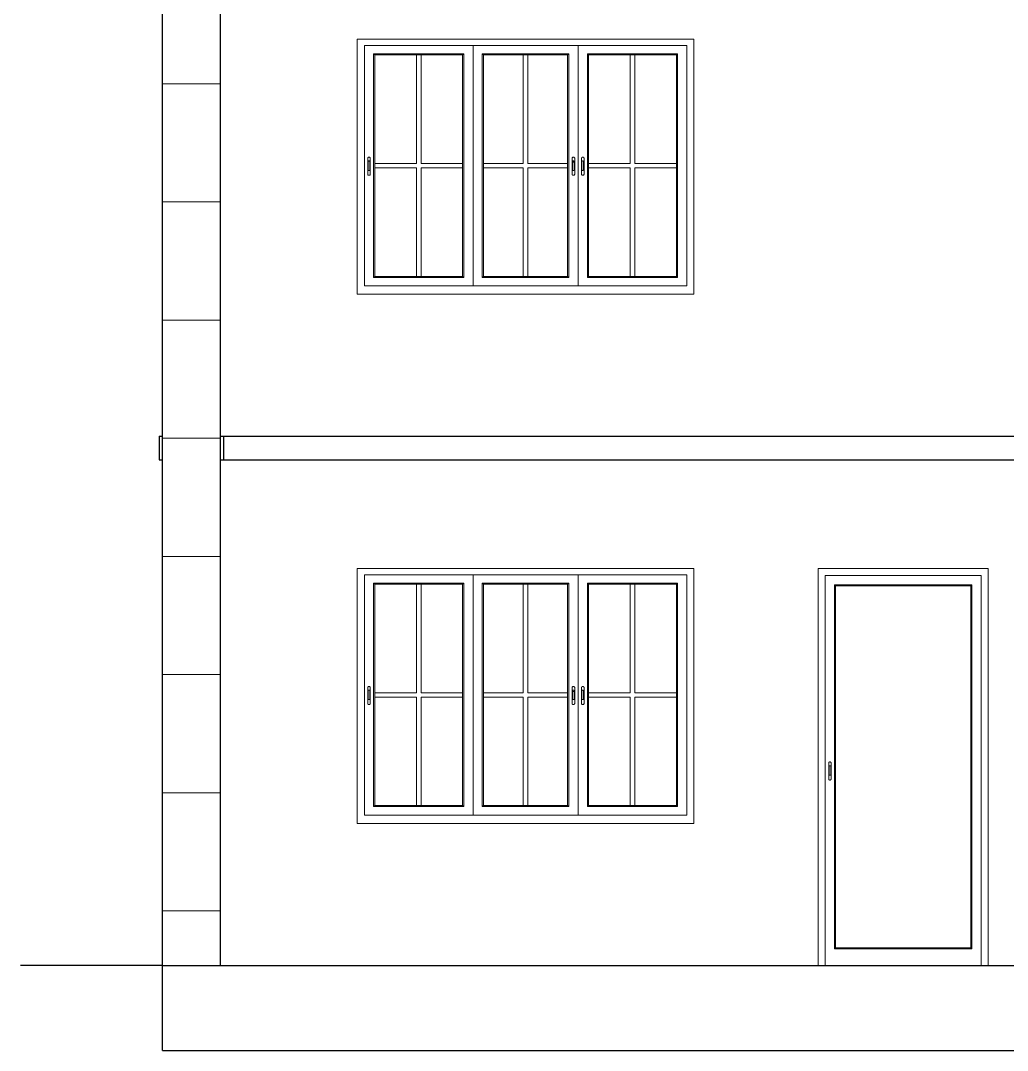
# Model space of a CAD drawing. Header units: inches. Extents: x -9985691 to 3643, y -3270716 to 4788.
# Drawn here: x -4972712.1 to -4972503.3, y -3262927.9 to -3262709.9 of the extents above; entities that cross this region are included whole.
import ezdxf

# ---------------------------------------------------------------- set-up
doc = ezdxf.new("R2010")
doc.units = ezdxf.units.IN
doc.header["$LTSCALE"] = 2
doc.header["$MEASUREMENT"] = 0
doc.linetypes.add('ACAD_ISO02W100', pattern=[15, 12, -3])
doc.layers.get('0').update_dxf_attribs({"linetype": 'CONTINUOUS'})
doc.layers.add('HATCH', color=60, linetype='ACAD_ISO02W100', lineweight=13)
doc.layers.add('window', color=4, linetype='CONTINUOUS', lineweight=13)

msp = doc.modelspace()

# ---------------------------------------------------------------- hatches: boundary and pattern name
at = {"layer": 'HATCH', "transparency": 33554661}
h = msp.add_hatch(dxfattribs=at)
h.set_pattern_fill('ANSI37', color=256, scale=200, angle=45)
h.set_pattern_definition([(90, (32733.943, 226.672), (-25, 0), []), (180, (32733.943, 226.672), (-4e-15, -25), [])])
h.paths.add_polyline_path([(-4972669.77, -3262685.85), (-4972669.77, -3262535.85), (-4972676.77, -3262535.85), (-4972676.77, -3262573.85), (-4972677.88, -3262573.85), (-4972677.88, -3262578.85), (-4972676.77, -3262578.85), (-4972676.77, -3262685.85), (-4972683.18, -3262685.85), (-4972683.18, -3262690.85), (-4972682.07, -3262690.85), (-4972682.07, -3262797.85), (-4972682.07, -3262909.85), (-4972669.77, -3262909.85), (-4972669.77, -3262797.85)])

# ---------------------------------------------------------------- linework, layer by layer
at = {"ltscale": 0.5}
for p, q in [((-4972669.77, -3262797.85), (-4972669.77, -3262685.85)), ((-4972682.07, -3262797.85), (-4972682.07, -3262690.85)), ((-4972682.74, -3262797.85), (-4972682.07, -3262797.85)), ((-4972682.74, -3262797.85), (-4972682.74, -3262802.85)), ((-4972682.07, -3262909.85), (-4972682.07, -3262797.85)), ((-4972669.77, -3262797.85), (-4972335.54, -3262797.85)), ((-4972669.77, -3262909.85), (-4972669.77, -3262797.85)), ((-4972669.1, -3262802.85), (-4972669.1, -3262797.85)), ((-4972682.74, -3262802.85), (-4972682.07, -3262802.85)), ((-4972669.77, -3262802.85), (-4972335.54, -3262802.85)), ((-4972682.07, -3262909.85), (-4972712.07, -3262909.85)), ((-4972682.07, -3262909.85), (-4972338.05, -3262909.85)), ((-4972682.07, -3262927.85), (-4972682.07, -3262909.85)), ((-4972682.07, -3262927.85), (-4972338.05, -3262927.85))]:
    msp.add_line(p, q, dxfattribs=at)
at = {"layer": 'window'}
for p, q in [((-4972640.84, -3262767.85), (-4972640.84, -3262713.85)), ((-4972569.62, -3262713.85), (-4972640.84, -3262713.85)), ((-4972639.34, -3262766.07), (-4972639.34, -3262715.18)), ((-4972571.12, -3262715.18), (-4972639.34, -3262715.18)), ((-4972616.34, -3262715.18), (-4972616.34, -3262766.07)), ((-4972594.12, -3262715.18), (-4972594.12, -3262766.07)), ((-4972571.12, -3262715.18), (-4972571.12, -3262766.07)), ((-4972569.62, -3262767.85), (-4972569.62, -3262713.85)), ((-4972637.38, -3262764.27), (-4972637.38, -3262716.98)), ((-4972637.38, -3262716.98), (-4972618.31, -3262716.98)), ((-4972637.14, -3262717.21), (-4972637.38, -3262716.98)), ((-4972637.14, -3262764.05), (-4972637.14, -3262717.21)), ((-4972618.55, -3262717.21), (-4972637.14, -3262717.21)), ((-4972628.34, -3262717.21), (-4972628.34, -3262740.18)), ((-4972627.35, -3262717.21), (-4972627.35, -3262740.18)), ((-4972618.55, -3262717.21), (-4972618.31, -3262716.98)), ((-4972618.55, -3262717.21), (-4972618.55, -3262764.05)), ((-4972618.31, -3262716.98), (-4972618.31, -3262764.27)), ((-4972596.08, -3262716.98), (-4972614.38, -3262716.98)), ((-4972614.38, -3262716.98), (-4972614.38, -3262764.27)), ((-4972614.14, -3262717.21), (-4972614.38, -3262716.98)), ((-4972614.14, -3262717.21), (-4972614.14, -3262764.05)), ((-4972614.14, -3262717.21), (-4972596.33, -3262717.21)), ((-4972605.72, -3262717.21), (-4972605.72, -3262740.18)), ((-4972604.74, -3262717.21), (-4972604.74, -3262740.18)), ((-4972596.33, -3262717.21), (-4972596.08, -3262716.98)), ((-4972596.33, -3262764.05), (-4972596.33, -3262717.21)), ((-4972596.08, -3262764.27), (-4972596.08, -3262716.98)), ((-4972592.15, -3262764.27), (-4972592.15, -3262716.98)), ((-4972592.15, -3262716.98), (-4972573.08, -3262716.98)), ((-4972591.91, -3262717.21), (-4972592.15, -3262716.98)), ((-4972591.91, -3262764.05), (-4972591.91, -3262717.21)), ((-4972573.33, -3262717.21), (-4972591.91, -3262717.21)), ((-4972583.11, -3262717.21), (-4972583.11, -3262740.18)), ((-4972582.13, -3262717.21), (-4972582.13, -3262740.18)), ((-4972573.33, -3262717.21), (-4972573.08, -3262716.98)), ((-4972573.33, -3262717.21), (-4972573.33, -3262764.05)), ((-4972573.08, -3262716.98), (-4972573.08, -3262764.27)), ((-4972638.62, -3262739.03), (-4972638.61, -3262738.99)), ((-4972638.62, -3262739.06), (-4972638.61, -3262738.99)), ((-4972638.62, -3262739.06), (-4972638.62, -3262739.03)), ((-4972638.62, -3262742.45), (-4972638.62, -3262739.06)), ((-4972638.61, -3262738.99), (-4972638.59, -3262738.96)), ((-4972638.59, -3262738.96), (-4972638.57, -3262738.93)), ((-4972638.54, -3262738.9), (-4972638.57, -3262738.93)), ((-4972638.51, -3262738.88), (-4972638.54, -3262738.9)), ((-4972638.51, -3262738.88), (-4972638.47, -3262738.86)), ((-4972638.43, -3262738.85), (-4972638.47, -3262738.86)), ((-4972638.39, -3262738.84), (-4972638.43, -3262738.85)), ((-4972638.41, -3262739.64), (-4972638.43, -3262739.65)), ((-4972638.38, -3262739.63), (-4972638.41, -3262739.64)), ((-4972638.35, -3262738.84), (-4972638.39, -3262738.84)), ((-4972638.35, -3262739.63), (-4972638.38, -3262739.63)), ((-4972638.31, -3262738.84), (-4972638.35, -3262738.84)), ((-4972638.32, -3262739.63), (-4972638.35, -3262739.63)), ((-4972638.29, -3262739.64), (-4972638.32, -3262739.63)), ((-4972638.31, -3262738.84), (-4972638.27, -3262738.85)), ((-4972638.27, -3262739.65), (-4972638.29, -3262739.64)), ((-4972638.27, -3262738.85), (-4972638.23, -3262738.86)), ((-4972638.23, -3262738.86), (-4972638.19, -3262738.88)), ((-4972638.19, -3262738.88), (-4972638.16, -3262738.9)), ((-4972638.16, -3262738.9), (-4972638.13, -3262738.93)), ((-4972638.11, -3262738.96), (-4972638.13, -3262738.93)), ((-4972638.09, -3262738.99), (-4972638.11, -3262738.96)), ((-4972638.08, -3262739.03), (-4972638.09, -3262738.99)), ((-4972638.08, -3262739.03), (-4972638.08, -3262739.06)), ((-4972638.08, -3262739.06), (-4972638.08, -3262742.45)), ((-4972595.37, -3262738.99), (-4972595.38, -3262739.03)), ((-4972595.38, -3262739.03), (-4972595.38, -3262739.06)), ((-4972595.38, -3262739.06), (-4972595.38, -3262742.45)), ((-4972595.35, -3262738.96), (-4972595.37, -3262738.99)), ((-4972595.33, -3262738.93), (-4972595.35, -3262738.96)), ((-4972595.3, -3262738.9), (-4972595.33, -3262738.93)), ((-4972595.27, -3262738.88), (-4972595.3, -3262738.9)), ((-4972595.24, -3262738.86), (-4972595.27, -3262738.88)), ((-4972595.2, -3262738.85), (-4972595.24, -3262738.86)), ((-4972595.16, -3262738.84), (-4972595.2, -3262738.85)), ((-4972595.2, -3262739.65), (-4972595.17, -3262739.64)), ((-4972595.17, -3262739.64), (-4972595.14, -3262739.63)), ((-4972595.11, -3262738.84), (-4972595.16, -3262738.84)), ((-4972595.14, -3262739.63), (-4972595.11, -3262739.63)), ((-4972595.07, -3262738.84), (-4972595.11, -3262738.84)), ((-4972595.11, -3262739.63), (-4972595.09, -3262739.63)), ((-4972595.09, -3262739.63), (-4972595.06, -3262739.64)), ((-4972595.03, -3262738.85), (-4972595.07, -3262738.84)), ((-4972595.06, -3262739.64), (-4972595.03, -3262739.65)), ((-4972594.99, -3262738.86), (-4972595.03, -3262738.85)), ((-4972594.95, -3262738.88), (-4972594.99, -3262738.86)), ((-4972594.92, -3262738.9), (-4972594.95, -3262738.88)), ((-4972594.9, -3262738.93), (-4972594.92, -3262738.9)), ((-4972594.87, -3262738.96), (-4972594.9, -3262738.93)), ((-4972594.86, -3262738.99), (-4972594.87, -3262738.96)), ((-4972594.85, -3262739.03), (-4972594.86, -3262738.99)), ((-4972594.84, -3262739.06), (-4972594.86, -3262738.99)), ((-4972594.84, -3262739.06), (-4972594.85, -3262739.03)), ((-4972594.84, -3262742.45), (-4972594.84, -3262739.06)), ((-4972593.39, -3262739.03), (-4972593.38, -3262738.99)), ((-4972593.39, -3262739.06), (-4972593.38, -3262738.99)), ((-4972593.39, -3262739.06), (-4972593.39, -3262739.03)), ((-4972593.39, -3262742.45), (-4972593.39, -3262739.06)), ((-4972593.38, -3262738.99), (-4972593.36, -3262738.96)), ((-4972593.36, -3262738.96), (-4972593.34, -3262738.93)), ((-4972593.31, -3262738.9), (-4972593.34, -3262738.93)), ((-4972593.28, -3262738.88), (-4972593.31, -3262738.9)), ((-4972593.28, -3262738.88), (-4972593.25, -3262738.86)), ((-4972593.21, -3262738.85), (-4972593.25, -3262738.86)), ((-4972593.16, -3262738.84), (-4972593.21, -3262738.85)), ((-4972593.18, -3262739.64), (-4972593.2, -3262739.65)), ((-4972593.15, -3262739.63), (-4972593.18, -3262739.64)), ((-4972593.12, -3262738.84), (-4972593.16, -3262738.84)), ((-4972593.12, -3262739.63), (-4972593.15, -3262739.63)), ((-4972593.08, -3262738.84), (-4972593.12, -3262738.84)), ((-4972593.09, -3262739.63), (-4972593.12, -3262739.63)), ((-4972593.07, -3262739.64), (-4972593.09, -3262739.63)), ((-4972593.08, -3262738.84), (-4972593.04, -3262738.85)), ((-4972593.04, -3262739.65), (-4972593.07, -3262739.64)), ((-4972593.04, -3262738.85), (-4972593, -3262738.86)), ((-4972593, -3262738.86), (-4972592.96, -3262738.88)), ((-4972592.96, -3262738.88), (-4972592.93, -3262738.9)), ((-4972592.93, -3262738.9), (-4972592.9, -3262738.93)), ((-4972592.88, -3262738.96), (-4972592.9, -3262738.93)), ((-4972592.87, -3262738.99), (-4972592.88, -3262738.96)), ((-4972592.86, -3262739.03), (-4972592.87, -3262738.99)), ((-4972592.86, -3262739.03), (-4972592.85, -3262739.06)), ((-4972592.85, -3262739.06), (-4972592.85, -3262742.45)), ((-4972638.52, -3262739.73), (-4972638.53, -3262739.76)), ((-4972638.53, -3262739.76), (-4972638.53, -3262739.78)), ((-4972638.53, -3262739.78), (-4972638.53, -3262741.49)), ((-4972638.53, -3262741.51), (-4972638.53, -3262741.49)), ((-4972638.52, -3262741.53), (-4972638.53, -3262741.51)), ((-4972638.51, -3262739.71), (-4972638.52, -3262739.73)), ((-4972638.51, -3262741.55), (-4972638.52, -3262741.53)), ((-4972638.5, -3262739.69), (-4972638.51, -3262739.71)), ((-4972638.5, -3262741.57), (-4972638.51, -3262741.55)), ((-4972638.48, -3262739.67), (-4972638.5, -3262739.69)), ((-4972638.48, -3262741.59), (-4972638.5, -3262741.57)), ((-4972638.46, -3262739.66), (-4972638.48, -3262739.67)), ((-4972638.46, -3262741.61), (-4972638.48, -3262741.59)), ((-4972638.43, -3262739.65), (-4972638.46, -3262739.66)), ((-4972638.43, -3262741.62), (-4972638.46, -3262741.61)), ((-4972638.41, -3262741.63), (-4972638.43, -3262741.62)), ((-4972638.38, -3262741.63), (-4972638.41, -3262741.63)), ((-4972638.35, -3262741.63), (-4972638.38, -3262741.63)), ((-4972638.32, -3262741.63), (-4972638.35, -3262741.63)), ((-4972638.29, -3262741.63), (-4972638.32, -3262741.63)), ((-4972638.27, -3262741.62), (-4972638.29, -3262741.63)), ((-4972638.24, -3262739.66), (-4972638.27, -3262739.65)), ((-4972638.24, -3262741.61), (-4972638.27, -3262741.62)), ((-4972638.22, -3262739.67), (-4972638.24, -3262739.66)), ((-4972638.22, -3262741.59), (-4972638.24, -3262741.61)), ((-4972638.2, -3262739.69), (-4972638.22, -3262739.67)), ((-4972638.2, -3262741.57), (-4972638.22, -3262741.59)), ((-4972638.19, -3262739.71), (-4972638.2, -3262739.69)), ((-4972638.19, -3262741.55), (-4972638.2, -3262741.57)), ((-4972638.18, -3262739.73), (-4972638.19, -3262739.71)), ((-4972638.18, -3262741.53), (-4972638.19, -3262741.55)), ((-4972638.17, -3262739.76), (-4972638.18, -3262739.73)), ((-4972638.17, -3262741.51), (-4972638.18, -3262741.53)), ((-4972638.17, -3262739.78), (-4972638.17, -3262739.76)), ((-4972638.17, -3262741.49), (-4972638.17, -3262739.78)), ((-4972638.17, -3262741.49), (-4972638.17, -3262741.51)), ((-4972637.14, -3262740.18), (-4972628.34, -3262740.18)), ((-4972637.14, -3262741.08), (-4972628.34, -3262741.08)), ((-4972628.34, -3262741.08), (-4972628.34, -3262764.05)), ((-4972627.35, -3262740.18), (-4972618.55, -3262740.18)), ((-4972627.35, -3262741.08), (-4972618.55, -3262741.08)), ((-4972627.35, -3262741.08), (-4972627.35, -3262764.05)), ((-4972605.72, -3262740.18), (-4972614.14, -3262740.18)), ((-4972605.72, -3262741.08), (-4972614.14, -3262741.08)), ((-4972605.72, -3262741.08), (-4972605.72, -3262764.05)), ((-4972596.33, -3262740.18), (-4972604.74, -3262740.18)), ((-4972604.74, -3262741.08), (-4972604.74, -3262764.05)), ((-4972596.33, -3262741.08), (-4972604.74, -3262741.08)), ((-4972595.3, -3262739.78), (-4972595.29, -3262739.76)), ((-4972595.3, -3262740.03), (-4972595.3, -3262739.78)), ((-4972595.3, -3262740.03), (-4972595.29, -3262740)), ((-4972595.3, -3262741.49), (-4972595.3, -3262740.03)), ((-4972595.3, -3262741.49), (-4972595.29, -3262741.51)), ((-4972595.29, -3262739.73), (-4972595.28, -3262739.71)), ((-4972595.29, -3262739.76), (-4972595.29, -3262739.73)), ((-4972595.29, -3262739.98), (-4972595.28, -3262739.96)), ((-4972595.29, -3262740), (-4972595.29, -3262739.98)), ((-4972595.29, -3262741.51), (-4972595.29, -3262741.53)), ((-4972595.29, -3262741.53), (-4972595.28, -3262741.55)), ((-4972595.28, -3262739.71), (-4972595.26, -3262739.69)), ((-4972595.28, -3262739.96), (-4972595.26, -3262739.94)), ((-4972595.28, -3262741.55), (-4972595.26, -3262741.57)), ((-4972595.26, -3262739.69), (-4972595.24, -3262739.67)), ((-4972595.26, -3262739.94), (-4972595.24, -3262739.92)), ((-4972595.26, -3262741.57), (-4972595.24, -3262741.59)), ((-4972595.24, -3262739.67), (-4972595.22, -3262739.66)), ((-4972595.24, -3262739.92), (-4972595.22, -3262739.91)), ((-4972595.24, -3262741.59), (-4972595.22, -3262741.61)), ((-4972595.22, -3262739.66), (-4972595.2, -3262739.65)), ((-4972595.22, -3262739.91), (-4972595.2, -3262739.9)), ((-4972595.22, -3262741.61), (-4972595.2, -3262741.62)), ((-4972595.2, -3262739.9), (-4972595.17, -3262739.89)), ((-4972595.2, -3262741.62), (-4972595.17, -3262741.63)), ((-4972595.17, -3262739.89), (-4972595.14, -3262739.88)), ((-4972595.17, -3262741.63), (-4972595.14, -3262741.63)), ((-4972595.14, -3262739.88), (-4972595.11, -3262739.88)), ((-4972595.14, -3262741.63), (-4972595.11, -3262741.63)), ((-4972595.11, -3262739.88), (-4972595.09, -3262739.88)), ((-4972595.11, -3262741.63), (-4972595.09, -3262741.63)), ((-4972595.09, -3262739.88), (-4972595.06, -3262739.89)), ((-4972595.09, -3262741.63), (-4972595.06, -3262741.63)), ((-4972595.06, -3262739.89), (-4972595.03, -3262739.9)), ((-4972595.06, -3262741.63), (-4972595.03, -3262741.62)), ((-4972595.03, -3262739.65), (-4972595.01, -3262739.66)), ((-4972595.03, -3262739.9), (-4972595.01, -3262739.91)), ((-4972595.03, -3262741.62), (-4972595.01, -3262741.61)), ((-4972595.01, -3262739.66), (-4972594.99, -3262739.67)), ((-4972595.01, -3262739.91), (-4972594.99, -3262739.92)), ((-4972595.01, -3262741.61), (-4972594.99, -3262741.59)), ((-4972594.99, -3262739.67), (-4972594.97, -3262739.69)), ((-4972594.99, -3262739.92), (-4972594.97, -3262739.94)), ((-4972594.99, -3262741.59), (-4972594.97, -3262741.57)), ((-4972594.97, -3262739.69), (-4972594.95, -3262739.71)), ((-4972594.97, -3262739.94), (-4972594.95, -3262739.96)), ((-4972594.97, -3262741.57), (-4972594.95, -3262741.55)), ((-4972594.95, -3262739.71), (-4972594.94, -3262739.73)), ((-4972594.95, -3262739.96), (-4972594.94, -3262739.98)), ((-4972594.95, -3262741.55), (-4972594.94, -3262741.53)), ((-4972594.94, -3262739.73), (-4972594.93, -3262739.76)), ((-4972594.94, -3262739.98), (-4972594.93, -3262740)), ((-4972594.94, -3262741.53), (-4972594.93, -3262741.51)), ((-4972594.93, -3262739.76), (-4972594.93, -3262739.78)), ((-4972594.93, -3262741.49), (-4972594.93, -3262739.78)), ((-4972594.93, -3262740), (-4972594.93, -3262740.03)), ((-4972594.93, -3262741.51), (-4972594.93, -3262741.49)), ((-4972593.28, -3262739.71), (-4972593.3, -3262739.73)), ((-4972593.3, -3262739.73), (-4972593.3, -3262739.76)), ((-4972593.3, -3262739.76), (-4972593.3, -3262739.78)), ((-4972593.3, -3262739.78), (-4972593.3, -3262741.49)), ((-4972593.3, -3262741.51), (-4972593.3, -3262741.49)), ((-4972593.3, -3262741.53), (-4972593.3, -3262741.51)), ((-4972593.28, -3262741.55), (-4972593.3, -3262741.53)), ((-4972593.27, -3262739.69), (-4972593.28, -3262739.71)), ((-4972593.27, -3262741.57), (-4972593.28, -3262741.55)), ((-4972593.25, -3262739.67), (-4972593.27, -3262739.69)), ((-4972593.25, -3262741.59), (-4972593.27, -3262741.57)), ((-4972593.23, -3262739.66), (-4972593.25, -3262739.67)), ((-4972593.23, -3262741.61), (-4972593.25, -3262741.59)), ((-4972593.2, -3262739.65), (-4972593.23, -3262739.66)), ((-4972593.2, -3262741.62), (-4972593.23, -3262741.61)), ((-4972593.18, -3262741.63), (-4972593.2, -3262741.62)), ((-4972593.15, -3262741.63), (-4972593.18, -3262741.63)), ((-4972593.12, -3262741.63), (-4972593.15, -3262741.63)), ((-4972593.09, -3262741.63), (-4972593.12, -3262741.63)), ((-4972593.07, -3262741.63), (-4972593.09, -3262741.63)), ((-4972593.04, -3262741.62), (-4972593.07, -3262741.63)), ((-4972593.02, -3262739.66), (-4972593.04, -3262739.65)), ((-4972593.02, -3262741.61), (-4972593.04, -3262741.62)), ((-4972592.99, -3262739.67), (-4972593.02, -3262739.66)), ((-4972592.99, -3262741.59), (-4972593.02, -3262741.61)), ((-4972592.98, -3262739.69), (-4972592.99, -3262739.67)), ((-4972592.98, -3262741.57), (-4972592.99, -3262741.59)), ((-4972592.96, -3262739.71), (-4972592.98, -3262739.69)), ((-4972592.96, -3262741.55), (-4972592.98, -3262741.57)), ((-4972592.95, -3262739.73), (-4972592.96, -3262739.71)), ((-4972592.95, -3262741.53), (-4972592.96, -3262741.55)), ((-4972592.94, -3262739.76), (-4972592.95, -3262739.73)), ((-4972592.94, -3262741.51), (-4972592.95, -3262741.53)), ((-4972592.94, -3262739.78), (-4972592.94, -3262739.76)), ((-4972592.94, -3262741.49), (-4972592.94, -3262739.78)), ((-4972592.94, -3262741.49), (-4972592.94, -3262741.51)), ((-4972591.91, -3262740.18), (-4972583.11, -3262740.18)), ((-4972591.91, -3262741.08), (-4972583.11, -3262741.08)), ((-4972583.11, -3262741.08), (-4972583.11, -3262764.05)), ((-4972582.13, -3262740.18), (-4972573.33, -3262740.18)), ((-4972582.13, -3262741.08), (-4972573.33, -3262741.08)), ((-4972582.13, -3262741.08), (-4972582.13, -3262764.05)), ((-4972638.62, -3262742.49), (-4972638.62, -3262742.45)), ((-4972638.61, -3262742.52), (-4972638.62, -3262742.49)), ((-4972638.61, -3262742.52), (-4972638.59, -3262742.55)), ((-4972638.59, -3262742.55), (-4972638.57, -3262742.58)), ((-4972638.57, -3262742.58), (-4972638.54, -3262742.61)), ((-4972638.51, -3262742.63), (-4972638.54, -3262742.61)), ((-4972638.47, -3262742.65), (-4972638.51, -3262742.63)), ((-4972638.47, -3262742.65), (-4972638.43, -3262742.66)), ((-4972638.39, -3262742.67), (-4972638.43, -3262742.66)), ((-4972638.35, -3262742.67), (-4972638.39, -3262742.67)), ((-4972638.35, -3262742.67), (-4972638.31, -3262742.67)), ((-4972638.31, -3262742.67), (-4972638.27, -3262742.66)), ((-4972638.23, -3262742.65), (-4972638.27, -3262742.66)), ((-4972638.19, -3262742.63), (-4972638.23, -3262742.65)), ((-4972638.19, -3262742.63), (-4972638.16, -3262742.61)), ((-4972638.16, -3262742.61), (-4972638.13, -3262742.58)), ((-4972638.13, -3262742.58), (-4972638.11, -3262742.55)), ((-4972638.09, -3262742.52), (-4972638.11, -3262742.55)), ((-4972638.08, -3262742.45), (-4972638.09, -3262742.52)), ((-4972638.08, -3262742.49), (-4972638.09, -3262742.52)), ((-4972638.08, -3262742.49), (-4972638.08, -3262742.45)), ((-4972595.38, -3262742.49), (-4972595.38, -3262742.45)), ((-4972595.38, -3262742.45), (-4972595.37, -3262742.52)), ((-4972595.38, -3262742.49), (-4972595.37, -3262742.52)), ((-4972595.37, -3262742.52), (-4972595.35, -3262742.55)), ((-4972595.35, -3262742.55), (-4972595.33, -3262742.58)), ((-4972595.33, -3262742.58), (-4972595.3, -3262742.61)), ((-4972595.3, -3262742.61), (-4972595.27, -3262742.63)), ((-4972595.27, -3262742.63), (-4972595.24, -3262742.65)), ((-4972595.24, -3262742.65), (-4972595.2, -3262742.66)), ((-4972595.2, -3262742.66), (-4972595.16, -3262742.67)), ((-4972595.16, -3262742.67), (-4972595.11, -3262742.67)), ((-4972595.11, -3262742.67), (-4972595.07, -3262742.67)), ((-4972595.07, -3262742.67), (-4972595.03, -3262742.66)), ((-4972595.03, -3262742.66), (-4972594.99, -3262742.65)), ((-4972594.99, -3262742.65), (-4972594.95, -3262742.63)), ((-4972594.95, -3262742.63), (-4972594.92, -3262742.61)), ((-4972594.92, -3262742.61), (-4972594.9, -3262742.58)), ((-4972594.9, -3262742.58), (-4972594.87, -3262742.55)), ((-4972594.87, -3262742.55), (-4972594.86, -3262742.52)), ((-4972594.86, -3262742.52), (-4972594.85, -3262742.49)), ((-4972594.85, -3262742.49), (-4972594.84, -3262742.45)), ((-4972593.39, -3262742.49), (-4972593.39, -3262742.45)), ((-4972593.38, -3262742.52), (-4972593.39, -3262742.49)), ((-4972593.38, -3262742.52), (-4972593.36, -3262742.55)), ((-4972593.36, -3262742.55), (-4972593.34, -3262742.58)), ((-4972593.34, -3262742.58), (-4972593.31, -3262742.61)), ((-4972593.28, -3262742.63), (-4972593.31, -3262742.61)), ((-4972593.25, -3262742.65), (-4972593.28, -3262742.63)), ((-4972593.25, -3262742.65), (-4972593.21, -3262742.66)), ((-4972593.16, -3262742.67), (-4972593.21, -3262742.66)), ((-4972593.12, -3262742.67), (-4972593.16, -3262742.67)), ((-4972593.12, -3262742.67), (-4972593.08, -3262742.67)), ((-4972593.08, -3262742.67), (-4972593.04, -3262742.66)), ((-4972593, -3262742.65), (-4972593.04, -3262742.66)), ((-4972592.96, -3262742.63), (-4972593, -3262742.65)), ((-4972592.96, -3262742.63), (-4972592.93, -3262742.61)), ((-4972592.93, -3262742.61), (-4972592.9, -3262742.58)), ((-4972592.9, -3262742.58), (-4972592.88, -3262742.55)), ((-4972592.87, -3262742.52), (-4972592.88, -3262742.55)), ((-4972592.85, -3262742.45), (-4972592.87, -3262742.52)), ((-4972592.86, -3262742.49), (-4972592.87, -3262742.52)), ((-4972592.86, -3262742.49), (-4972592.85, -3262742.45)), ((-4972637.38, -3262764.27), (-4972637.14, -3262764.05)), ((-4972618.31, -3262764.27), (-4972637.38, -3262764.27)), ((-4972618.55, -3262764.05), (-4972637.14, -3262764.05)), ((-4972618.55, -3262764.05), (-4972618.31, -3262764.27)), ((-4972614.14, -3262764.05), (-4972614.38, -3262764.27)), ((-4972614.38, -3262764.27), (-4972596.08, -3262764.27)), ((-4972614.14, -3262764.05), (-4972596.33, -3262764.05)), ((-4972596.08, -3262764.27), (-4972596.33, -3262764.05)), ((-4972592.15, -3262764.27), (-4972591.91, -3262764.05)), ((-4972573.08, -3262764.27), (-4972592.15, -3262764.27)), ((-4972573.33, -3262764.05), (-4972591.91, -3262764.05)), ((-4972573.33, -3262764.05), (-4972573.08, -3262764.27)), ((-4972569.62, -3262767.85), (-4972640.84, -3262767.85)), ((-4972639.34, -3262766.07), (-4972616.34, -3262766.07)), ((-4972594.12, -3262766.07), (-4972616.34, -3262766.07)), ((-4972594.12, -3262766.07), (-4972571.12, -3262766.07)), ((-4972640.84, -3262879.85), (-4972640.84, -3262825.85)), ((-4972569.62, -3262825.85), (-4972640.84, -3262825.85)), ((-4972569.62, -3262879.85), (-4972569.62, -3262825.85)), ((-4972639.34, -3262878.07), (-4972639.34, -3262827.18)), ((-4972571.12, -3262827.18), (-4972639.34, -3262827.18)), ((-4972637.38, -3262876.27), (-4972637.38, -3262828.98)), ((-4972637.38, -3262828.98), (-4972618.31, -3262828.98)), ((-4972637.14, -3262829.21), (-4972637.38, -3262828.98)), ((-4972618.55, -3262829.21), (-4972618.31, -3262828.98)), ((-4972618.31, -3262828.98), (-4972618.31, -3262876.27)), ((-4972616.34, -3262827.18), (-4972616.34, -3262878.07)), ((-4972596.08, -3262828.98), (-4972614.38, -3262828.98)), ((-4972614.38, -3262828.98), (-4972614.38, -3262876.27)), ((-4972614.14, -3262829.21), (-4972614.38, -3262828.98)), ((-4972596.33, -3262829.21), (-4972596.08, -3262828.98)), ((-4972596.08, -3262876.27), (-4972596.08, -3262828.98)), ((-4972594.12, -3262827.18), (-4972594.12, -3262878.07)), ((-4972592.15, -3262876.27), (-4972592.15, -3262828.98)), ((-4972592.15, -3262828.98), (-4972573.08, -3262828.98)), ((-4972591.91, -3262829.21), (-4972592.15, -3262828.98)), ((-4972573.33, -3262829.21), (-4972573.08, -3262828.98)), ((-4972573.08, -3262828.98), (-4972573.08, -3262876.27)), ((-4972571.12, -3262827.18), (-4972571.12, -3262878.07)), ((-4972637.14, -3262876.05), (-4972637.14, -3262829.21)), ((-4972618.55, -3262829.21), (-4972637.14, -3262829.21)), ((-4972628.34, -3262829.21), (-4972628.34, -3262852.18)), ((-4972627.35, -3262829.21), (-4972627.35, -3262852.18)), ((-4972618.55, -3262829.21), (-4972618.55, -3262876.05)), ((-4972614.14, -3262829.21), (-4972614.14, -3262876.05)), ((-4972614.14, -3262829.21), (-4972596.33, -3262829.21)), ((-4972605.72, -3262829.21), (-4972605.72, -3262852.18)), ((-4972604.74, -3262829.21), (-4972604.74, -3262852.18)), ((-4972596.33, -3262876.05), (-4972596.33, -3262829.21)), ((-4972591.91, -3262876.05), (-4972591.91, -3262829.21)), ((-4972573.33, -3262829.21), (-4972591.91, -3262829.21)), ((-4972583.11, -3262829.21), (-4972583.11, -3262852.18)), ((-4972582.13, -3262829.21), (-4972582.13, -3262852.18)), ((-4972573.33, -3262829.21), (-4972573.33, -3262876.05)), ((-4972539.64, -3262829.54), (-4972539.86, -3262829.31)), ((-4972511.02, -3262829.54), (-4972510.79, -3262829.31)), ((-4972638.62, -3262851.03), (-4972638.61, -3262850.99)), ((-4972638.62, -3262851.06), (-4972638.61, -3262850.99)), ((-4972638.62, -3262851.06), (-4972638.62, -3262851.03)), ((-4972638.62, -3262854.45), (-4972638.62, -3262851.06)), ((-4972638.61, -3262850.99), (-4972638.59, -3262850.96)), ((-4972638.59, -3262850.96), (-4972638.57, -3262850.93)), ((-4972638.54, -3262850.9), (-4972638.57, -3262850.93)), ((-4972638.51, -3262850.88), (-4972638.54, -3262850.9)), ((-4972638.52, -3262851.73), (-4972638.53, -3262851.76)), ((-4972638.53, -3262851.76), (-4972638.53, -3262851.78)), ((-4972638.53, -3262851.78), (-4972638.53, -3262853.49)), ((-4972638.51, -3262851.71), (-4972638.52, -3262851.73)), ((-4972638.51, -3262850.88), (-4972638.47, -3262850.86)), ((-4972638.5, -3262851.69), (-4972638.51, -3262851.71)), ((-4972638.48, -3262851.67), (-4972638.5, -3262851.69)), ((-4972638.46, -3262851.66), (-4972638.48, -3262851.67)), ((-4972638.43, -3262850.85), (-4972638.47, -3262850.86)), ((-4972638.43, -3262851.65), (-4972638.46, -3262851.66)), ((-4972638.39, -3262850.84), (-4972638.43, -3262850.85)), ((-4972638.41, -3262851.64), (-4972638.43, -3262851.65)), ((-4972638.38, -3262851.63), (-4972638.41, -3262851.64)), ((-4972638.35, -3262850.84), (-4972638.39, -3262850.84)), ((-4972638.35, -3262851.63), (-4972638.38, -3262851.63)), ((-4972638.31, -3262850.84), (-4972638.35, -3262850.84)), ((-4972638.32, -3262851.63), (-4972638.35, -3262851.63)), ((-4972638.29, -3262851.64), (-4972638.32, -3262851.63)), ((-4972638.31, -3262850.84), (-4972638.27, -3262850.85)), ((-4972638.27, -3262851.65), (-4972638.29, -3262851.64)), ((-4972638.27, -3262850.85), (-4972638.23, -3262850.86)), ((-4972638.24, -3262851.66), (-4972638.27, -3262851.65)), ((-4972638.22, -3262851.67), (-4972638.24, -3262851.66)), ((-4972638.23, -3262850.86), (-4972638.19, -3262850.88)), ((-4972638.2, -3262851.69), (-4972638.22, -3262851.67)), ((-4972638.19, -3262851.71), (-4972638.2, -3262851.69)), ((-4972638.19, -3262850.88), (-4972638.16, -3262850.9)), ((-4972638.18, -3262851.73), (-4972638.19, -3262851.71)), ((-4972638.17, -3262851.76), (-4972638.18, -3262851.73)), ((-4972638.17, -3262851.78), (-4972638.17, -3262851.76)), ((-4972638.17, -3262853.49), (-4972638.17, -3262851.78)), ((-4972638.16, -3262850.9), (-4972638.13, -3262850.93)), ((-4972638.11, -3262850.96), (-4972638.13, -3262850.93)), ((-4972638.09, -3262850.99), (-4972638.11, -3262850.96)), ((-4972638.08, -3262851.03), (-4972638.09, -3262850.99)), ((-4972638.08, -3262851.03), (-4972638.08, -3262851.06)), ((-4972638.08, -3262851.06), (-4972638.08, -3262854.45)), ((-4972637.14, -3262852.18), (-4972628.34, -3262852.18)), ((-4972627.35, -3262852.18), (-4972618.55, -3262852.18)), ((-4972605.72, -3262852.18), (-4972614.14, -3262852.18)), ((-4972596.33, -3262852.18), (-4972604.74, -3262852.18)), ((-4972595.37, -3262850.99), (-4972595.38, -3262851.03)), ((-4972595.38, -3262851.03), (-4972595.38, -3262851.06)), ((-4972595.38, -3262851.06), (-4972595.38, -3262854.45)), ((-4972595.35, -3262850.96), (-4972595.37, -3262850.99)), ((-4972595.33, -3262850.93), (-4972595.35, -3262850.96)), ((-4972595.3, -3262850.9), (-4972595.33, -3262850.93)), ((-4972595.27, -3262850.88), (-4972595.3, -3262850.9)), ((-4972595.3, -3262851.78), (-4972595.29, -3262851.76)), ((-4972595.3, -3262852.03), (-4972595.3, -3262851.78)), ((-4972595.3, -3262852.03), (-4972595.29, -3262852)), ((-4972595.3, -3262853.49), (-4972595.3, -3262852.03)), ((-4972595.29, -3262851.73), (-4972595.28, -3262851.71)), ((-4972595.29, -3262851.76), (-4972595.29, -3262851.73)), ((-4972595.29, -3262851.98), (-4972595.28, -3262851.96)), ((-4972595.29, -3262852), (-4972595.29, -3262851.98)), ((-4972595.28, -3262851.71), (-4972595.26, -3262851.69)), ((-4972595.28, -3262851.96), (-4972595.26, -3262851.94)), ((-4972595.24, -3262850.86), (-4972595.27, -3262850.88)), ((-4972595.26, -3262851.69), (-4972595.24, -3262851.67)), ((-4972595.26, -3262851.94), (-4972595.24, -3262851.92)), ((-4972595.2, -3262850.85), (-4972595.24, -3262850.86)), ((-4972595.24, -3262851.67), (-4972595.22, -3262851.66)), ((-4972595.24, -3262851.92), (-4972595.22, -3262851.91)), ((-4972595.22, -3262851.66), (-4972595.2, -3262851.65)), ((-4972595.22, -3262851.91), (-4972595.2, -3262851.9)), ((-4972595.16, -3262850.84), (-4972595.2, -3262850.85)), ((-4972595.2, -3262851.65), (-4972595.17, -3262851.64)), ((-4972595.2, -3262851.9), (-4972595.17, -3262851.89)), ((-4972595.17, -3262851.64), (-4972595.14, -3262851.63)), ((-4972595.17, -3262851.89), (-4972595.14, -3262851.88)), ((-4972595.11, -3262850.84), (-4972595.16, -3262850.84)), ((-4972595.14, -3262851.63), (-4972595.11, -3262851.63)), ((-4972595.14, -3262851.88), (-4972595.11, -3262851.88)), ((-4972595.07, -3262850.84), (-4972595.11, -3262850.84)), ((-4972595.11, -3262851.63), (-4972595.09, -3262851.63)), ((-4972595.11, -3262851.88), (-4972595.09, -3262851.88)), ((-4972595.09, -3262851.63), (-4972595.06, -3262851.64)), ((-4972595.09, -3262851.88), (-4972595.06, -3262851.89)), ((-4972595.03, -3262850.85), (-4972595.07, -3262850.84)), ((-4972595.06, -3262851.64), (-4972595.03, -3262851.65)), ((-4972595.06, -3262851.89), (-4972595.03, -3262851.9)), ((-4972594.99, -3262850.86), (-4972595.03, -3262850.85)), ((-4972595.03, -3262851.65), (-4972595.01, -3262851.66)), ((-4972595.03, -3262851.9), (-4972595.01, -3262851.91)), ((-4972595.01, -3262851.66), (-4972594.99, -3262851.67)), ((-4972595.01, -3262851.91), (-4972594.99, -3262851.92)), ((-4972594.95, -3262850.88), (-4972594.99, -3262850.86)), ((-4972594.99, -3262851.67), (-4972594.97, -3262851.69)), ((-4972594.99, -3262851.92), (-4972594.97, -3262851.94)), ((-4972594.97, -3262851.69), (-4972594.95, -3262851.71)), ((-4972594.97, -3262851.94), (-4972594.95, -3262851.96)), ((-4972594.92, -3262850.9), (-4972594.95, -3262850.88)), ((-4972594.95, -3262851.71), (-4972594.94, -3262851.73)), ((-4972594.95, -3262851.96), (-4972594.94, -3262851.98)), ((-4972594.94, -3262851.73), (-4972594.93, -3262851.76)), ((-4972594.94, -3262851.98), (-4972594.93, -3262852)), ((-4972594.93, -3262851.76), (-4972594.93, -3262851.78)), ((-4972594.93, -3262853.49), (-4972594.93, -3262851.78)), ((-4972594.93, -3262852), (-4972594.93, -3262852.03)), ((-4972594.9, -3262850.93), (-4972594.92, -3262850.9)), ((-4972594.87, -3262850.96), (-4972594.9, -3262850.93)), ((-4972594.86, -3262850.99), (-4972594.87, -3262850.96)), ((-4972594.85, -3262851.03), (-4972594.86, -3262850.99)), ((-4972594.84, -3262851.06), (-4972594.86, -3262850.99)), ((-4972594.84, -3262851.06), (-4972594.85, -3262851.03)), ((-4972594.84, -3262854.45), (-4972594.84, -3262851.06)), ((-4972593.39, -3262851.03), (-4972593.38, -3262850.99)), ((-4972593.39, -3262851.06), (-4972593.38, -3262850.99)), ((-4972593.39, -3262851.06), (-4972593.39, -3262851.03)), ((-4972593.39, -3262854.45), (-4972593.39, -3262851.06)), ((-4972593.38, -3262850.99), (-4972593.36, -3262850.96)), ((-4972593.36, -3262850.96), (-4972593.34, -3262850.93)), ((-4972593.31, -3262850.9), (-4972593.34, -3262850.93)), ((-4972593.28, -3262850.88), (-4972593.31, -3262850.9)), ((-4972593.28, -3262851.71), (-4972593.3, -3262851.73)), ((-4972593.3, -3262851.73), (-4972593.3, -3262851.76)), ((-4972593.3, -3262851.76), (-4972593.3, -3262851.78)), ((-4972593.3, -3262851.78), (-4972593.3, -3262853.49)), ((-4972593.28, -3262850.88), (-4972593.25, -3262850.86)), ((-4972593.27, -3262851.69), (-4972593.28, -3262851.71)), ((-4972593.25, -3262851.67), (-4972593.27, -3262851.69)), ((-4972593.21, -3262850.85), (-4972593.25, -3262850.86)), ((-4972593.23, -3262851.66), (-4972593.25, -3262851.67)), ((-4972593.2, -3262851.65), (-4972593.23, -3262851.66)), ((-4972593.16, -3262850.84), (-4972593.21, -3262850.85)), ((-4972593.18, -3262851.64), (-4972593.2, -3262851.65)), ((-4972593.15, -3262851.63), (-4972593.18, -3262851.64)), ((-4972593.12, -3262850.84), (-4972593.16, -3262850.84)), ((-4972593.12, -3262851.63), (-4972593.15, -3262851.63)), ((-4972593.08, -3262850.84), (-4972593.12, -3262850.84)), ((-4972593.09, -3262851.63), (-4972593.12, -3262851.63)), ((-4972593.07, -3262851.64), (-4972593.09, -3262851.63)), ((-4972593.08, -3262850.84), (-4972593.04, -3262850.85)), ((-4972593.04, -3262851.65), (-4972593.07, -3262851.64)), ((-4972593.04, -3262850.85), (-4972593, -3262850.86)), ((-4972593.02, -3262851.66), (-4972593.04, -3262851.65)), ((-4972592.99, -3262851.67), (-4972593.02, -3262851.66)), ((-4972593, -3262850.86), (-4972592.96, -3262850.88)), ((-4972592.98, -3262851.69), (-4972592.99, -3262851.67)), ((-4972592.96, -3262851.71), (-4972592.98, -3262851.69)), ((-4972592.96, -3262850.88), (-4972592.93, -3262850.9)), ((-4972592.95, -3262851.73), (-4972592.96, -3262851.71)), ((-4972592.94, -3262851.76), (-4972592.95, -3262851.73)), ((-4972592.94, -3262851.78), (-4972592.94, -3262851.76)), ((-4972592.94, -3262853.49), (-4972592.94, -3262851.78)), ((-4972592.93, -3262850.9), (-4972592.9, -3262850.93)), ((-4972592.88, -3262850.96), (-4972592.9, -3262850.93)), ((-4972592.87, -3262850.99), (-4972592.88, -3262850.96)), ((-4972592.86, -3262851.03), (-4972592.87, -3262850.99)), ((-4972592.86, -3262851.03), (-4972592.85, -3262851.06)), ((-4972592.85, -3262851.06), (-4972592.85, -3262854.45)), ((-4972591.91, -3262852.18), (-4972583.11, -3262852.18)), ((-4972582.13, -3262852.18), (-4972573.33, -3262852.18)), ((-4972638.62, -3262854.49), (-4972638.62, -3262854.45)), ((-4972638.61, -3262854.52), (-4972638.62, -3262854.49)), ((-4972638.61, -3262854.52), (-4972638.59, -3262854.55)), ((-4972638.59, -3262854.55), (-4972638.57, -3262854.58)), ((-4972638.57, -3262854.58), (-4972638.54, -3262854.61)), ((-4972638.51, -3262854.63), (-4972638.54, -3262854.61)), ((-4972638.53, -3262853.51), (-4972638.53, -3262853.49)), ((-4972638.52, -3262853.53), (-4972638.53, -3262853.51)), ((-4972638.51, -3262853.55), (-4972638.52, -3262853.53)), ((-4972638.5, -3262853.57), (-4972638.51, -3262853.55)), ((-4972638.47, -3262854.65), (-4972638.51, -3262854.63)), ((-4972638.48, -3262853.59), (-4972638.5, -3262853.57)), ((-4972638.46, -3262853.61), (-4972638.48, -3262853.59)), ((-4972638.47, -3262854.65), (-4972638.43, -3262854.66)), ((-4972638.43, -3262853.62), (-4972638.46, -3262853.61)), ((-4972638.41, -3262853.63), (-4972638.43, -3262853.62)), ((-4972638.39, -3262854.67), (-4972638.43, -3262854.66)), ((-4972638.38, -3262853.63), (-4972638.41, -3262853.63)), ((-4972638.35, -3262854.67), (-4972638.39, -3262854.67)), ((-4972638.35, -3262853.63), (-4972638.38, -3262853.63)), ((-4972638.32, -3262853.63), (-4972638.35, -3262853.63)), ((-4972638.35, -3262854.67), (-4972638.31, -3262854.67)), ((-4972638.29, -3262853.63), (-4972638.32, -3262853.63)), ((-4972638.31, -3262854.67), (-4972638.27, -3262854.66)), ((-4972638.27, -3262853.62), (-4972638.29, -3262853.63)), ((-4972638.24, -3262853.61), (-4972638.27, -3262853.62)), ((-4972638.23, -3262854.65), (-4972638.27, -3262854.66)), ((-4972638.22, -3262853.59), (-4972638.24, -3262853.61)), ((-4972638.19, -3262854.63), (-4972638.23, -3262854.65)), ((-4972638.2, -3262853.57), (-4972638.22, -3262853.59)), ((-4972638.19, -3262853.55), (-4972638.2, -3262853.57)), ((-4972638.18, -3262853.53), (-4972638.19, -3262853.55)), ((-4972638.19, -3262854.63), (-4972638.16, -3262854.61)), ((-4972638.17, -3262853.51), (-4972638.18, -3262853.53)), ((-4972638.17, -3262853.49), (-4972638.17, -3262853.51)), ((-4972638.16, -3262854.61), (-4972638.13, -3262854.58)), ((-4972638.13, -3262854.58), (-4972638.11, -3262854.55)), ((-4972638.09, -3262854.52), (-4972638.11, -3262854.55)), ((-4972638.08, -3262854.45), (-4972638.09, -3262854.52)), ((-4972638.08, -3262854.49), (-4972638.09, -3262854.52)), ((-4972638.08, -3262854.49), (-4972638.08, -3262854.45)), ((-4972637.14, -3262853.08), (-4972628.34, -3262853.08)), ((-4972628.34, -3262853.08), (-4972628.34, -3262876.05)), ((-4972627.35, -3262853.08), (-4972618.55, -3262853.08)), ((-4972627.35, -3262853.08), (-4972627.35, -3262876.05)), ((-4972605.72, -3262853.08), (-4972614.14, -3262853.08)), ((-4972605.72, -3262853.08), (-4972605.72, -3262876.05)), ((-4972604.74, -3262853.08), (-4972604.74, -3262876.05)), ((-4972596.33, -3262853.08), (-4972604.74, -3262853.08)), ((-4972595.38, -3262854.49), (-4972595.38, -3262854.45)), ((-4972595.38, -3262854.45), (-4972595.37, -3262854.52)), ((-4972595.38, -3262854.49), (-4972595.37, -3262854.52)), ((-4972595.37, -3262854.52), (-4972595.35, -3262854.55)), ((-4972595.35, -3262854.55), (-4972595.33, -3262854.58)), ((-4972595.33, -3262854.58), (-4972595.3, -3262854.61)), ((-4972595.3, -3262853.49), (-4972595.29, -3262853.51)), ((-4972595.3, -3262854.61), (-4972595.27, -3262854.63)), ((-4972595.29, -3262853.51), (-4972595.29, -3262853.53)), ((-4972595.29, -3262853.53), (-4972595.28, -3262853.55)), ((-4972595.28, -3262853.55), (-4972595.26, -3262853.57)), ((-4972595.27, -3262854.63), (-4972595.24, -3262854.65)), ((-4972595.26, -3262853.57), (-4972595.24, -3262853.59)), ((-4972595.24, -3262853.59), (-4972595.22, -3262853.61)), ((-4972595.24, -3262854.65), (-4972595.2, -3262854.66)), ((-4972595.22, -3262853.61), (-4972595.2, -3262853.62)), ((-4972595.2, -3262853.62), (-4972595.17, -3262853.63)), ((-4972595.2, -3262854.66), (-4972595.16, -3262854.67)), ((-4972595.17, -3262853.63), (-4972595.14, -3262853.63)), ((-4972595.16, -3262854.67), (-4972595.11, -3262854.67)), ((-4972595.14, -3262853.63), (-4972595.11, -3262853.63)), ((-4972595.11, -3262853.63), (-4972595.09, -3262853.63)), ((-4972595.11, -3262854.67), (-4972595.07, -3262854.67)), ((-4972595.09, -3262853.63), (-4972595.06, -3262853.63)), ((-4972595.07, -3262854.67), (-4972595.03, -3262854.66)), ((-4972595.06, -3262853.63), (-4972595.03, -3262853.62)), ((-4972595.03, -3262853.62), (-4972595.01, -3262853.61)), ((-4972595.03, -3262854.66), (-4972594.99, -3262854.65)), ((-4972595.01, -3262853.61), (-4972594.99, -3262853.59)), ((-4972594.99, -3262853.59), (-4972594.97, -3262853.57)), ((-4972594.99, -3262854.65), (-4972594.95, -3262854.63)), ((-4972594.97, -3262853.57), (-4972594.95, -3262853.55)), ((-4972594.95, -3262853.55), (-4972594.94, -3262853.53)), ((-4972594.95, -3262854.63), (-4972594.92, -3262854.61)), ((-4972594.94, -3262853.53), (-4972594.93, -3262853.51)), ((-4972594.93, -3262853.51), (-4972594.93, -3262853.49)), ((-4972594.92, -3262854.61), (-4972594.9, -3262854.58)), ((-4972594.9, -3262854.58), (-4972594.87, -3262854.55)), ((-4972594.87, -3262854.55), (-4972594.86, -3262854.52)), ((-4972594.86, -3262854.52), (-4972594.85, -3262854.49)), ((-4972594.85, -3262854.49), (-4972594.84, -3262854.45)), ((-4972593.39, -3262854.49), (-4972593.39, -3262854.45)), ((-4972593.38, -3262854.52), (-4972593.39, -3262854.49)), ((-4972593.38, -3262854.52), (-4972593.36, -3262854.55)), ((-4972593.36, -3262854.55), (-4972593.34, -3262854.58)), ((-4972593.34, -3262854.58), (-4972593.31, -3262854.61)), ((-4972593.28, -3262854.63), (-4972593.31, -3262854.61)), ((-4972593.3, -3262853.51), (-4972593.3, -3262853.49)), ((-4972593.3, -3262853.53), (-4972593.3, -3262853.51)), ((-4972593.28, -3262853.55), (-4972593.3, -3262853.53)), ((-4972593.27, -3262853.57), (-4972593.28, -3262853.55)), ((-4972593.25, -3262854.65), (-4972593.28, -3262854.63)), ((-4972593.25, -3262853.59), (-4972593.27, -3262853.57)), ((-4972593.23, -3262853.61), (-4972593.25, -3262853.59)), ((-4972593.25, -3262854.65), (-4972593.21, -3262854.66)), ((-4972593.2, -3262853.62), (-4972593.23, -3262853.61)), ((-4972593.16, -3262854.67), (-4972593.21, -3262854.66)), ((-4972593.18, -3262853.63), (-4972593.2, -3262853.62)), ((-4972593.15, -3262853.63), (-4972593.18, -3262853.63)), ((-4972593.12, -3262854.67), (-4972593.16, -3262854.67)), ((-4972593.12, -3262853.63), (-4972593.15, -3262853.63)), ((-4972593.09, -3262853.63), (-4972593.12, -3262853.63)), ((-4972593.12, -3262854.67), (-4972593.08, -3262854.67)), ((-4972593.07, -3262853.63), (-4972593.09, -3262853.63)), ((-4972593.08, -3262854.67), (-4972593.04, -3262854.66)), ((-4972593.04, -3262853.62), (-4972593.07, -3262853.63)), ((-4972593.02, -3262853.61), (-4972593.04, -3262853.62)), ((-4972593, -3262854.65), (-4972593.04, -3262854.66)), ((-4972592.99, -3262853.59), (-4972593.02, -3262853.61)), ((-4972592.96, -3262854.63), (-4972593, -3262854.65)), ((-4972592.98, -3262853.57), (-4972592.99, -3262853.59)), ((-4972592.96, -3262853.55), (-4972592.98, -3262853.57)), ((-4972592.95, -3262853.53), (-4972592.96, -3262853.55)), ((-4972592.96, -3262854.63), (-4972592.93, -3262854.61)), ((-4972592.94, -3262853.51), (-4972592.95, -3262853.53)), ((-4972592.94, -3262853.49), (-4972592.94, -3262853.51)), ((-4972592.93, -3262854.61), (-4972592.9, -3262854.58)), ((-4972592.9, -3262854.58), (-4972592.88, -3262854.55)), ((-4972592.87, -3262854.52), (-4972592.88, -3262854.55)), ((-4972592.85, -3262854.45), (-4972592.87, -3262854.52)), ((-4972592.86, -3262854.49), (-4972592.87, -3262854.52)), ((-4972592.86, -3262854.49), (-4972592.85, -3262854.45)), ((-4972591.91, -3262853.08), (-4972583.11, -3262853.08)), ((-4972583.11, -3262853.08), (-4972583.11, -3262876.05)), ((-4972582.13, -3262853.08), (-4972573.33, -3262853.08)), ((-4972582.13, -3262853.08), (-4972582.13, -3262876.05)), ((-4972541.1, -3262867), (-4972541.09, -3262866.97)), ((-4972541.1, -3262867.03), (-4972541.09, -3262866.97)), ((-4972541.1, -3262867.03), (-4972541.1, -3262867)), ((-4972541.1, -3262870.42), (-4972541.1, -3262867.03)), ((-4972541.09, -3262866.97), (-4972541.07, -3262866.93)), ((-4972541.07, -3262866.93), (-4972541.05, -3262866.9)), ((-4972541.02, -3262866.88), (-4972541.05, -3262866.9)), ((-4972540.99, -3262866.85), (-4972541.02, -3262866.88)), ((-4972541, -3262867.71), (-4972541.01, -3262867.73)), ((-4972541.01, -3262867.73), (-4972541.01, -3262867.75)), ((-4972541.01, -3262867.75), (-4972541.01, -3262869.46)), ((-4972540.99, -3262867.68), (-4972541, -3262867.71)), ((-4972540.99, -3262866.85), (-4972540.95, -3262866.84)), ((-4972540.98, -3262867.66), (-4972540.99, -3262867.68)), ((-4972540.96, -3262867.65), (-4972540.98, -3262867.66)), ((-4972540.94, -3262867.63), (-4972540.96, -3262867.65)), ((-4972540.91, -3262866.82), (-4972540.95, -3262866.84)), ((-4972540.91, -3262867.62), (-4972540.94, -3262867.63)), ((-4972540.87, -3262866.82), (-4972540.91, -3262866.82)), ((-4972540.89, -3262867.61), (-4972540.91, -3262867.62)), ((-4972540.86, -3262867.61), (-4972540.89, -3262867.61)), ((-4972540.83, -3262866.81), (-4972540.87, -3262866.82)), ((-4972540.83, -3262867.6), (-4972540.86, -3262867.61)), ((-4972540.79, -3262866.82), (-4972540.83, -3262866.81)), ((-4972540.8, -3262867.61), (-4972540.83, -3262867.6)), ((-4972540.77, -3262867.61), (-4972540.8, -3262867.61)), ((-4972540.79, -3262866.82), (-4972540.75, -3262866.82)), ((-4972540.75, -3262867.62), (-4972540.77, -3262867.61)), ((-4972540.75, -3262866.82), (-4972540.71, -3262866.84)), ((-4972540.72, -3262867.63), (-4972540.75, -3262867.62)), ((-4972540.7, -3262867.65), (-4972540.72, -3262867.63)), ((-4972540.71, -3262866.84), (-4972540.67, -3262866.85)), ((-4972540.68, -3262867.66), (-4972540.7, -3262867.65)), ((-4972540.67, -3262867.68), (-4972540.68, -3262867.66)), ((-4972540.67, -3262866.85), (-4972540.64, -3262866.88)), ((-4972540.66, -3262867.71), (-4972540.67, -3262867.68)), ((-4972540.65, -3262867.73), (-4972540.66, -3262867.71)), ((-4972540.65, -3262867.75), (-4972540.65, -3262867.73)), ((-4972540.65, -3262869.46), (-4972540.65, -3262867.75)), ((-4972540.64, -3262866.88), (-4972540.61, -3262866.9)), ((-4972540.59, -3262866.93), (-4972540.61, -3262866.9)), ((-4972540.57, -3262866.97), (-4972540.59, -3262866.93)), ((-4972540.56, -3262867), (-4972540.57, -3262866.97)), ((-4972540.56, -3262867), (-4972540.56, -3262867.03)), ((-4972540.56, -3262867.03), (-4972540.56, -3262870.42)), ((-4972541.01, -3262869.48), (-4972541.01, -3262869.46)), ((-4972541, -3262869.5), (-4972541.01, -3262869.48)), ((-4972540.99, -3262869.53), (-4972541, -3262869.5)), ((-4972540.98, -3262869.55), (-4972540.99, -3262869.53)), ((-4972540.96, -3262869.56), (-4972540.98, -3262869.55)), ((-4972540.94, -3262869.58), (-4972540.96, -3262869.56)), ((-4972540.91, -3262869.59), (-4972540.94, -3262869.58)), ((-4972540.89, -3262869.6), (-4972540.91, -3262869.59)), ((-4972540.86, -3262869.61), (-4972540.89, -3262869.6)), ((-4972540.83, -3262869.61), (-4972540.86, -3262869.61)), ((-4972540.8, -3262869.61), (-4972540.83, -3262869.61)), ((-4972540.77, -3262869.6), (-4972540.8, -3262869.61)), ((-4972540.75, -3262869.59), (-4972540.77, -3262869.6)), ((-4972540.72, -3262869.58), (-4972540.75, -3262869.59)), ((-4972540.7, -3262869.56), (-4972540.72, -3262869.58)), ((-4972540.68, -3262869.55), (-4972540.7, -3262869.56)), ((-4972540.67, -3262869.53), (-4972540.68, -3262869.55)), ((-4972540.66, -3262869.5), (-4972540.67, -3262869.53)), ((-4972540.65, -3262869.48), (-4972540.66, -3262869.5)), ((-4972540.65, -3262869.46), (-4972540.65, -3262869.48)), ((-4972541.1, -3262870.46), (-4972541.1, -3262870.42)), ((-4972541.09, -3262870.49), (-4972541.1, -3262870.46)), ((-4972541.09, -3262870.49), (-4972541.07, -3262870.53)), ((-4972541.07, -3262870.53), (-4972541.05, -3262870.55)), ((-4972541.05, -3262870.55), (-4972541.02, -3262870.58)), ((-4972540.99, -3262870.6), (-4972541.02, -3262870.58)), ((-4972540.95, -3262870.62), (-4972540.99, -3262870.6)), ((-4972540.95, -3262870.62), (-4972540.91, -3262870.63)), ((-4972540.87, -3262870.64), (-4972540.91, -3262870.63)), ((-4972540.83, -3262870.65), (-4972540.87, -3262870.64)), ((-4972540.83, -3262870.65), (-4972540.79, -3262870.64)), ((-4972540.79, -3262870.64), (-4972540.75, -3262870.63)), ((-4972540.71, -3262870.62), (-4972540.75, -3262870.63)), ((-4972540.67, -3262870.6), (-4972540.71, -3262870.62)), ((-4972540.67, -3262870.6), (-4972540.64, -3262870.58)), ((-4972540.64, -3262870.58), (-4972540.61, -3262870.55)), ((-4972540.61, -3262870.55), (-4972540.59, -3262870.53)), ((-4972540.57, -3262870.49), (-4972540.59, -3262870.53)), ((-4972540.56, -3262870.42), (-4972540.57, -3262870.49)), ((-4972540.56, -3262870.46), (-4972540.57, -3262870.49)), ((-4972540.56, -3262870.46), (-4972540.56, -3262870.42)), ((-4972637.38, -3262876.27), (-4972637.14, -3262876.05)), ((-4972618.31, -3262876.27), (-4972637.38, -3262876.27)), ((-4972618.55, -3262876.05), (-4972637.14, -3262876.05)), ((-4972618.55, -3262876.05), (-4972618.31, -3262876.27)), ((-4972614.14, -3262876.05), (-4972614.38, -3262876.27)), ((-4972614.38, -3262876.27), (-4972596.08, -3262876.27)), ((-4972614.14, -3262876.05), (-4972596.33, -3262876.05)), ((-4972596.08, -3262876.27), (-4972596.33, -3262876.05)), ((-4972592.15, -3262876.27), (-4972591.91, -3262876.05)), ((-4972573.08, -3262876.27), (-4972592.15, -3262876.27)), ((-4972573.33, -3262876.05), (-4972591.91, -3262876.05)), ((-4972573.33, -3262876.05), (-4972573.08, -3262876.27)), ((-4972639.34, -3262878.07), (-4972616.34, -3262878.07)), ((-4972594.12, -3262878.07), (-4972616.34, -3262878.07)), ((-4972594.12, -3262878.07), (-4972571.12, -3262878.07)), ((-4972569.62, -3262879.85), (-4972640.84, -3262879.85)), ((-4972539.64, -3262906.16), (-4972539.86, -3262906.39)), ((-4972510.79, -3262906.39), (-4972511.02, -3262906.16))]:
    msp.add_line(p, q, dxfattribs=at)
for points in [[(-4972543.33, -3262909.85), (-4972507.33, -3262909.85), (-4972507.33, -3262825.85), (-4972543.33, -3262825.85)], [(-4972539.86, -3262906.39), (-4972510.79, -3262906.39), (-4972510.79, -3262829.31), (-4972539.86, -3262829.31)], [(-4972539.64, -3262906.16), (-4972511.02, -3262906.16), (-4972511.02, -3262829.54), (-4972539.64, -3262829.54)]]:
    msp.add_lwpolyline(points, close=True, dxfattribs=at)
msp.add_lwpolyline([(-4972508.83, -3262909.85), (-4972508.83, -3262827.35), (-4972541.83, -3262827.35), (-4972541.83, -3262909.85)], dxfattribs=at)

doc.saveas('drawing.dxf')
